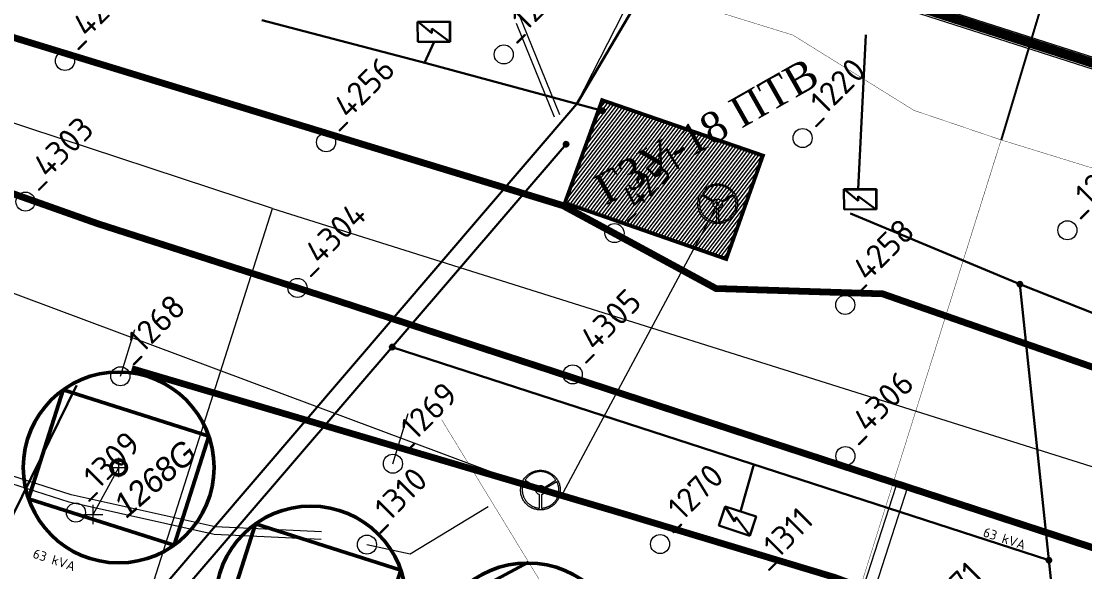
# Model space of a CAD drawing. Header units: millimetres. Extents: x 519 to 9564855, y -810 to 5021775.
# Drawn here: x 9535425 to 9535982, y 4999257 to 4999545 of the extents above; entities that cross this region are included whole.
import ezdxf

# ---------------------------------------------------------------- set-up
doc = ezdxf.new("R2010")
doc.units = ezdxf.units.MM
doc.header["$LTSCALE"] = 2
doc.header["$MEASUREMENT"] = 0
doc.header["$PDMODE"] = 2
doc.header["$PDSIZE"] = 5
for name, color, linetype in [('COMPOUND', 3, 'Continuous'), ('OilColl&Flowlines', 3, 'Continuous'), ('OLD WELLS(dr.bfr2000)', 24, 'Continuous'), ('ROAD_GROUND', 9, 'Continuous'), ('Скважины на 2015 год', 7, 'Continuous')]:
    doc.layers.add(name, color=color, linetype=linetype)
for name, color, linetype, lineweight in [('SteamInjInfrastructure', 25, 'Continuous', 100), ('WELLS(drilled after 2000y)', 6, 'Continuous', 40), ('Скважины на 2026', 222, 'Continuous', 50), ('ТХ_Проект. НГ', 244, 'g_122_n', 50), ('Электро', 1, 'Continuous', 30), ('Электроснаб', 1, 'Continuous', 18), ('Электроснабжене', 1, 'Continuous', 18)]:
    doc.layers.add(name, color=color, linetype=linetype, lineweight=lineweight)
doc.styles.add('92051501$0$STANDARD', font='simplex.shx')
doc.styles.add('Elect', font='isocpeur.ttf')
doc.styles.add('Line_GUGK', font='')
doc.styles.get("Standard").update_dxf_attribs({"font": 'isocpeur.ttf', "width": 0.5})
doc.styles.get('Line_GUGK').set_extended_font_data('Bm431', italic=True)
doc.linetypes.add('g_122_n', pattern='A,2,-2,3,-0.6,["Н",Line_GUGK,S=2,R=0,X=0,Y=-1],-3,3,-2,8,-2,8,-2,6', length=41.6)
doc.linetypes.add('STM_LINE', pattern='A,0.5,-0.2,["S",92051501$0$STANDARD,S=0.1,R=0,X=-0.1,Y=-0.05],-0.05', length=0.75)

msp = doc.modelspace()

# ---------------------------------------------------------------- hatches: boundary and pattern name
at = {"layer": 'Скважины на 2015 год', "linetype": 'ByBlock', "lineweight": 0, "ltscale": 5}
h = msp.add_hatch(dxfattribs=at)
h.set_pattern_fill('ANSI31', color=5, scale=12, angle=7.5725136, style=0)
h.set_pattern_definition([(52.572513574, (751373.887, -1213257.864), (-1.19118473032, 0.9116353099), [])])
h.paths.add_polyline_path([(9535710.70282, 4999451.27035), (9535794.67112, 4999421.63448), (9535813.29604, 4999474.40509), (9535729.32774, 4999504.04096)])
h.paths.add_polyline_path([(9535732.15202, 4999438.91849), (9535837.37276, 4999498.62517), (9535820.51256, 4999528.3378), (9535715.29183, 4999468.63112)], flags=9)
at = {"layer": 'Электро'}
h = msp.add_hatch(color=256, dxfattribs=at)
edge = h.paths.add_edge_path()
edge.add_arc((9535729.53657, 4999498.58298), 1.2343, 0, 360)
h = msp.add_hatch(color=256, dxfattribs=at)
edge = h.paths.add_edge_path()
edge.add_arc((9535710.422, 4999481.04407), 1.2343, 0, 360)
h = msp.add_hatch(color=256, dxfattribs=at)
edge = h.paths.add_edge_path()
edge.add_arc((9535948.20995, 4999407.70549), 1.2343, 0, 360)
h = msp.add_hatch(color=256, dxfattribs=at)
edge = h.paths.add_edge_path()
edge.add_arc((9535619.32779, 4999374.8144), 1.2343, 0, 360)
h = msp.add_hatch(color=256, dxfattribs=at)
edge = h.paths.add_edge_path()
edge.add_arc((9535963.44249, 4999263.10159), 1.2343, 0, 360)
at = {"layer": 'Электроснаб', "lineweight": 0}
h = msp.add_hatch(color=1, dxfattribs=at)
edge = h.paths.add_edge_path()
edge.add_arc((9535729.53657, 4999498.58298), 1.2343, 0, 360)
h = msp.add_hatch(color=1, dxfattribs=at)
edge = h.paths.add_edge_path()
edge.add_arc((9535710.422, 4999481.04407), 1.2343, 0, 360)
h = msp.add_hatch(color=1, dxfattribs=at)
edge = h.paths.add_edge_path()
edge.add_arc((9535948.20995, 4999407.70549), 1.2343, 0, 360)
h = msp.add_hatch(color=1, dxfattribs=at)
edge = h.paths.add_edge_path()
edge.add_arc((9535619.32779, 4999374.8144), 1.2343, 0, 360)
h = msp.add_hatch(color=1, dxfattribs=at)
edge = h.paths.add_edge_path()
edge.add_arc((9535963.44249, 4999263.10159), 1.2343, 0, 360)
at = {"layer": 'Электроснабжене', "lineweight": 0}
h = msp.add_hatch(color=1, dxfattribs=at)
edge = h.paths.add_edge_path()
edge.add_arc((9535729.53657, 4999498.58298), 1.2343, 0, 360)
h = msp.add_hatch(color=1, dxfattribs=at)
edge = h.paths.add_edge_path()
edge.add_arc((9535948.20995, 4999407.70549), 1.2343, 0, 360)
h = msp.add_hatch(color=1, dxfattribs=at)
edge = h.paths.add_edge_path()
edge.add_arc((9535619.32779, 4999374.8144), 1.2343, 0, 360)
h = msp.add_hatch(color=1, dxfattribs=at)
edge = h.paths.add_edge_path()
edge.add_arc((9535963.44249, 4999263.10159), 1.2343, 0, 360)

# ---------------------------------------------------------------- linework, layer by layer
at = {"color": 5, "lineweight": 0}
for p, q in [((9535883.21606, 4999301.78651), (9535845.20536, 4999184.63879)), ((9535883.21606, 4999301.78651), (9535845.20536, 4999184.63879)), ((9535889.40603, 4999301.34037), (9535854.57443, 4999194.25565)), ((9535889.40603, 4999301.34037), (9535854.57443, 4999194.25565))]:
    msp.add_line(p, q, dxfattribs=at)
at = {"layer": 'COMPOUND', "lineweight": 0, "const_width": 2}
msp.add_lwpolyline([(9535813.58457, 4999475.11943), (9535794.38259, 4999420.92013), (9535709.837, 4999450.355), (9535729.33896, 4999504.15429), (9535813.58457, 4999475.11943)], dxfattribs=at)
at = {"layer": 'OilColl&Flowlines'}
msp.add_line((9535962.77897, 4999564.81577), (9535938.39343, 4999483.33728), dxfattribs=at)
at = {"layer": 'OilColl&Flowlines', "color": 3, "linetype": 'ByBlock', "lineweight": 0, "ltscale": 50, "const_width": 0.2}
for points in [[(9535938.39343, 4999483.33728), (9535892.67737, 4999498.82289), (9535829.30719, 4999538.23865), (9535777.7178, 4999554.1928), (9535721.53004, 4999553.57741), (9535362.31394, 4999669.67703)], [(9535826.17601, 4999193.12266), (9535832.47082, 4999212.10667), (9535852.3674, 4999210.07548), (9535938.39343, 4999483.33728), (9537532.58653, 4998991.43552)]]:
    msp.add_lwpolyline(points, dxfattribs=at)
at = {"layer": 'OilColl&Flowlines', "lineweight": 0}
for points in [[(9535697.15519, 4999299.69298), (9535136.24368, 4999509.25964)], [(9535789.84229, 4999460.24561), (9535789.84229, 4999460.24561), (9535790.37202, 4999460.23523), (9535790.89135, 4999460.19368), (9535791.41069, 4999460.12097), (9535791.91964, 4999460.03788), (9535792.4182, 4999459.91324), (9535792.90637, 4999459.77821), (9535793.39455, 4999459.61202), (9535793.86195, 4999459.42506), (9535794.31897, 4999459.21733), (9535794.7656, 4999458.98882), (9535795.20184, 4999458.73954), (9535795.62769, 4999458.46949), (9535796.03277, 4999458.17866), (9535796.42747, 4999457.86706), (9535796.80139, 4999457.54507), (9535797.16493, 4999457.20231), (9535797.50769, 4999456.83877), (9535797.84006, 4999456.46485), (9535798.15166, 4999456.07016), (9535798.44249, 4999455.66507), (9535798.71255, 4999455.23922), (9535798.96183, 4999454.80298), (9535799.19033, 4999454.35635), (9535799.40845, 4999453.89933), (9535799.59542, 4999453.42154), (9535799.7616, 4999452.94376), (9535799.89663, 4999452.44519), (9535800.01088, 4999451.94663), (9535800.10436, 4999451.43768), (9535800.17707, 4999450.91835), (9535800.21862, 4999450.38863), (9535800.229, 4999449.8589), (9535800.229, 4999449.8589), (9535800.21862, 4999449.31879), (9535800.17707, 4999448.78907), (9535800.10436, 4999448.26974), (9535800.01088, 4999447.76079), (9535799.89663, 4999447.26223), (9535799.7616, 4999446.76366), (9535799.59542, 4999446.27549), (9535799.40845, 4999445.80809), (9535799.19033, 4999445.35107), (9535798.96183, 4999444.90444), (9535798.71255, 4999444.4682), (9535798.44249, 4999444.04235), (9535798.15166, 4999443.63726), (9535797.84006, 4999443.24257), (9535797.50769, 4999442.86865), (9535797.16493, 4999442.50511), (9535796.80139, 4999442.16235), (9535796.42747, 4999441.84036), (9535796.03277, 4999441.52876), (9535795.62769, 4999441.23793), (9535795.20184, 4999440.96788), (9535794.7656, 4999440.7186), (9535794.31897, 4999440.49009), (9535793.86195, 4999440.28236), (9535793.39455, 4999440.0954), (9535792.90637, 4999439.93959), (9535792.4182, 4999439.79418), (9535791.91964, 4999439.67993), (9535791.41069, 4999439.58645), (9535790.89135, 4999439.52413), (9535790.37202, 4999439.48258), (9535789.84229, 4999439.47219), (9535789.84229, 4999439.47219), (9535789.30219, 4999439.48258), (9535788.77246, 4999439.52413), (9535788.25313, 4999439.58645), (9535787.74418, 4999439.67993), (9535787.23523, 4999439.79418), (9535786.74705, 4999439.93959), (9535786.25888, 4999440.0954), (9535785.79148, 4999440.28236), (9535785.32408, 4999440.49009), (9535784.87745, 4999440.7186), (9535784.4412, 4999440.96788), (9535784.02574, 4999441.23793), (9535783.62065, 4999441.52876), (9535783.22596, 4999441.84036), (9535782.85204, 4999442.16235), (9535782.4885, 4999442.50511), (9535782.14574, 4999442.86865), (9535781.81337, 4999443.24257), (9535781.51215, 4999443.63726), (9535781.22132, 4999444.04235), (9535780.95127, 4999444.4682), (9535780.70199, 4999444.90444), (9535780.47348, 4999445.35107), (9535780.26575, 4999445.80809), (9535780.07879, 4999446.27549), (9535779.92299, 4999446.76366), (9535779.77757, 4999447.26223), (9535779.66332, 4999447.76079), (9535779.56984, 4999448.26974), (9535779.50752, 4999448.78907), (9535779.46597, 4999449.31879), (9535779.45558, 4999449.8589), (9535779.45558, 4999449.8589), (9535779.46597, 4999450.38863), (9535779.50752, 4999450.91835), (9535779.56984, 4999451.43768), (9535779.66332, 4999451.94663), (9535779.77757, 4999452.44519), (9535779.92299, 4999452.94376), (9535780.07879, 4999453.42154), (9535780.26575, 4999453.89933), (9535780.47348, 4999454.35635), (9535780.70199, 4999454.80298), (9535780.95127, 4999455.23922), (9535781.22132, 4999455.66507), (9535781.51215, 4999456.07016), (9535781.81337, 4999456.46485), (9535782.14574, 4999456.83877), (9535782.4885, 4999457.20231), (9535782.85204, 4999457.54507), (9535783.22596, 4999457.86706), (9535783.62065, 4999458.17866), (9535784.02574, 4999458.46949), (9535784.4412, 4999458.73954), (9535784.87745, 4999458.98882), (9535785.32408, 4999459.21733), (9535785.79148, 4999459.42506), (9535786.25888, 4999459.61202), (9535786.74705, 4999459.77821), (9535787.23523, 4999459.91324), (9535787.74418, 4999460.03788), (9535788.25313, 4999460.12097), (9535788.77246, 4999460.19368), (9535789.30219, 4999460.23523), (9535789.84229, 4999460.24561)], [(9535787.97269, 4999451.28188), (9535787.97269, 4999451.28188), (9535788.18042, 4999451.53116), (9535788.41931, 4999451.74928), (9535788.67898, 4999451.92586), (9535788.93865, 4999452.06089), (9535789.21909, 4999452.15437), (9535789.50992, 4999452.22707), (9535789.80075, 4999452.25823), (9535790.09158, 4999452.25823), (9535790.37202, 4999452.22707), (9535790.65246, 4999452.16475), (9535790.91213, 4999452.08166), (9535791.15102, 4999451.96741), (9535791.37953, 4999451.83238), (9535791.56649, 4999451.66619), (9535791.73268, 4999451.48962), (9535791.8677, 4999451.28188), (9535797.95432, 4999455.09381), (9535797.95432, 4999455.09381), (9535797.8089, 4999455.3327), (9535797.64271, 4999455.56121), (9535797.47653, 4999455.78971), (9535797.29995, 4999456.01822), (9535797.11299, 4999456.23634), (9535796.92603, 4999456.45446), (9535796.7183, 4999456.6622), (9535796.51056, 4999456.86993), (9535796.29244, 4999457.06728), (9535796.07432, 4999457.26463), (9535795.83543, 4999457.45159), (9535795.59653, 4999457.62816), (9535795.35764, 4999457.80474), (9535795.10836, 4999457.97092), (9535794.84869, 4999458.13711), (9535794.58902, 4999458.28253), (9535794.31897, 4999458.42794), (9535794.04891, 4999458.57335), (9535793.76847, 4999458.69799), (9535793.48803, 4999458.82263), (9535793.20759, 4999458.93689), (9535792.91676, 4999459.04076), (9535792.62593, 4999459.13424), (9535792.3351, 4999459.21733), (9535792.03389, 4999459.30042), (9535791.73268, 4999459.36274), (9535791.43146, 4999459.42506), (9535791.11986, 4999459.477), (9535790.81865, 4999459.50816), (9535790.50704, 4999459.53932), (9535790.19544, 4999459.5497), (9535789.88384, 4999459.56009), (9535789.88384, 4999459.56009), (9535789.57224, 4999459.5497), (9535789.26064, 4999459.53932), (9535788.94904, 4999459.50816), (9535788.63744, 4999459.477), (9535788.33622, 4999459.42506), (9535788.03501, 4999459.37313), (9535787.73379, 4999459.31081), (9535787.44296, 4999459.2381), (9535787.14175, 4999459.14462), (9535786.86131, 4999459.05114), (9535786.57048, 4999458.95766), (9535786.29004, 4999458.84341), (9535786.01998, 4999458.71877), (9535785.74993, 4999458.59413), (9535785.47988, 4999458.4591), (9535785.22021, 4999458.31369), (9535784.96054, 4999458.16827), (9535784.71126, 4999458.00208), (9535784.46198, 4999457.8359), (9535784.22308, 4999457.66971), (9535783.99458, 4999457.48275), (9535783.76607, 4999457.29579), (9535783.54795, 4999457.10883), (9535783.32983, 4999456.90109), (9535783.12209, 4999456.69336), (9535782.92475, 4999456.48562), (9535782.73778, 4999456.2675), (9535782.55082, 4999456.039), (9535782.37425, 4999455.81049), (9535782.19768, 4999455.58198), (9535782.04187, 4999455.34309), (9535781.88607, 4999455.09381), (9535787.97269, 4999451.28188)], [(9535789.43721, 4999447.46996), (9535789.43721, 4999447.46996), (9535789.19832, 4999447.55305), (9535788.96981, 4999447.64653), (9535788.7413, 4999447.77117), (9535788.53357, 4999447.9062), (9535788.33622, 4999448.062), (9535788.15965, 4999448.22819), (9535787.99346, 4999448.41515), (9535787.85843, 4999448.6125), (9535787.73379, 4999448.82023), (9535787.62992, 4999449.03835), (9535787.55722, 4999449.26686), (9535787.50528, 4999449.50575), (9535787.48451, 4999449.75504), (9535787.4949, 4999450.00432), (9535787.53644, 4999450.2536), (9535787.60915, 4999450.51327), (9535781.40829, 4999454.40828), (9535781.40829, 4999454.40828), (9535781.27326, 4999454.159), (9535781.14862, 4999453.90972), (9535781.03436, 4999453.65005), (9535780.9305, 4999453.39038), (9535780.82663, 4999453.12033), (9535780.73315, 4999452.83989), (9535780.65006, 4999452.56983), (9535780.57735, 4999452.27901), (9535780.51503, 4999451.99857), (9535780.46309, 4999451.70774), (9535780.41116, 4999451.41691), (9535780.38, 4999451.12608), (9535780.34884, 4999450.82487), (9535780.32807, 4999450.52365), (9535780.31768, 4999450.22244), (9535780.31768, 4999449.92122), (9535780.32807, 4999449.62001), (9535780.34884, 4999449.31879), (9535780.36961, 4999449.00719), (9535780.41116, 4999448.70598), (9535780.45271, 4999448.40476), (9535780.51503, 4999448.10355), (9535780.57735, 4999447.80233), (9535780.65006, 4999447.50112), (9535780.73315, 4999447.19991), (9535780.82663, 4999446.90908), (9535780.9305, 4999446.61825), (9535781.04475, 4999446.32742), (9535781.16939, 4999446.03659), (9535781.30442, 4999445.75615), (9535781.44983, 4999445.47571), (9535781.60563, 4999445.19527), (9535781.60563, 4999445.19527), (9535781.76143, 4999444.92522), (9535781.93801, 4999444.66555), (9535782.10419, 4999444.40588), (9535782.29116, 4999444.1566), (9535782.4885, 4999443.9177), (9535782.68585, 4999443.67881), (9535782.8832, 4999443.4503), (9535783.10132, 4999443.23218), (9535783.30905, 4999443.02445), (9535783.53756, 4999442.81671), (9535783.76607, 4999442.61937), (9535784.00496, 4999442.43241), (9535784.24386, 4999442.24544), (9535784.48275, 4999442.07926), (9535784.73203, 4999441.91307), (9535784.9917, 4999441.75727), (9535785.24098, 4999441.60147), (9535785.51104, 4999441.46644), (9535785.7707, 4999441.33141), (9535786.04076, 4999441.20677), (9535786.31081, 4999441.09252), (9535786.59125, 4999440.98865), (9535786.86131, 4999440.88479), (9535787.14175, 4999440.80169), (9535787.43258, 4999440.7186), (9535787.71302, 4999440.64589), (9535787.99346, 4999440.58357), (9535788.28429, 4999440.53164), (9535788.57512, 4999440.4797), (9535788.85556, 4999440.44854), (9535789.14638, 4999440.42777), (9535789.43721, 4999440.407), (9535789.43721, 4999447.46996)], [(9535792.23124, 4999450.51327), (9535792.23124, 4999450.51327), (9535792.29356, 4999450.24321), (9535792.32472, 4999449.97316), (9535792.32472, 4999449.71349), (9535792.30394, 4999449.46421), (9535792.2624, 4999449.21493), (9535792.20008, 4999448.97603), (9535792.1066, 4999448.75791), (9535792.00273, 4999448.55018), (9535791.8677, 4999448.35283), (9535791.70152, 4999448.16587), (9535791.52494, 4999448.01007), (9535791.32759, 4999447.85427), (9535791.10947, 4999447.72963), (9535790.87058, 4999447.62576), (9535790.61091, 4999447.53228), (9535790.33047, 4999447.46996), (9535790.33047, 4999440.407), (9535790.33047, 4999440.407), (9535790.61091, 4999440.41738), (9535790.89135, 4999440.43816), (9535791.17179, 4999440.46932), (9535791.45223, 4999440.51086), (9535791.73268, 4999440.5628), (9535792.01312, 4999440.61473), (9535792.29356, 4999440.68744), (9535792.574, 4999440.76014), (9535792.85444, 4999440.84324), (9535793.13488, 4999440.93672), (9535793.41532, 4999441.04059), (9535793.68538, 4999441.14445), (9535793.95543, 4999441.26909), (9535794.22549, 4999441.39373), (9535794.49554, 4999441.52876), (9535794.75521, 4999441.67418), (9535795.01488, 4999441.81959), (9535795.27454, 4999441.98578), (9535795.52382, 4999442.15196), (9535795.77311, 4999442.32854), (9535796.012, 4999442.50511), (9535796.25089, 4999442.70246), (9535796.4794, 4999442.89981), (9535796.70791, 4999443.10754), (9535796.92603, 4999443.31528), (9535797.13377, 4999443.54378), (9535797.3415, 4999443.77229), (9535797.53885, 4999444.01119), (9535797.72581, 4999444.25008), (9535797.91277, 4999444.49936), (9535798.07896, 4999444.75903), (9535798.24514, 4999445.02908), (9535798.24514, 4999445.02908), (9535798.40094, 4999445.30952), (9535798.54636, 4999445.58997), (9535798.68138, 4999445.88079), (9535798.80603, 4999446.16123), (9535798.90989, 4999446.45206), (9535799.01376, 4999446.75328), (9535799.10724, 4999447.0441), (9535799.19033, 4999447.33493), (9535799.26304, 4999447.63615), (9535799.33575, 4999447.93736), (9535799.38768, 4999448.22819), (9535799.42923, 4999448.5294), (9535799.46039, 4999448.83062), (9535799.49155, 4999449.13183), (9535799.50194, 4999449.42266), (9535799.51232, 4999449.72388), (9535799.51232, 4999450.02509), (9535799.49155, 4999450.31592), (9535799.47077, 4999450.60675), (9535799.43961, 4999450.90796), (9535799.40845, 4999451.19879), (9535799.35652, 4999451.47923), (9535799.30459, 4999451.77006), (9535799.23188, 4999452.0505), (9535799.15917, 4999452.33094), (9535799.07608, 4999452.61138), (9535798.9826, 4999452.89182), (9535798.88912, 4999453.16188), (9535798.77487, 4999453.42154), (9535798.66061, 4999453.6916), (9535798.53597, 4999453.95127), (9535798.40094, 4999454.20055), (9535792.23124, 4999450.51327)], [(9535789.919, 4999449.852), (9535707.48412, 4999295.91837)], [(9535789.92539, 4999450.51327), (9535789.92539, 4999450.51327), (9535789.79036, 4999450.50288), (9535789.66572, 4999450.46133), (9535789.56185, 4999450.39901), (9535789.45799, 4999450.32631), (9535789.38528, 4999450.22244), (9535789.32296, 4999450.11857), (9535789.28141, 4999449.99393), (9535789.27103, 4999449.8589), (9535789.27103, 4999449.8589), (9535789.28141, 4999449.72388), (9535789.32296, 4999449.60962), (9535789.38528, 4999449.49537), (9535789.45799, 4999449.40189), (9535789.56185, 4999449.31879), (9535789.66572, 4999449.26686), (9535789.79036, 4999449.22531), (9535789.92539, 4999449.21493), (9535789.92539, 4999449.21493), (9535790.06042, 4999449.22531), (9535790.17467, 4999449.26686), (9535790.28892, 4999449.31879), (9535790.3824, 4999449.40189), (9535790.4655, 4999449.49537), (9535790.51743, 4999449.60962), (9535790.55898, 4999449.72388), (9535790.56936, 4999449.8589), (9535790.56936, 4999449.8589), (9535790.55898, 4999449.99393), (9535790.51743, 4999450.11857), (9535790.4655, 4999450.22244), (9535790.3824, 4999450.32631), (9535790.28892, 4999450.39901), (9535790.17467, 4999450.46133), (9535790.06042, 4999450.50288), (9535789.92539, 4999450.51327)], [(9535697.00456, 4999310.24833), (9535697.00456, 4999310.24833), (9535697.53428, 4999310.23794), (9535698.05362, 4999310.19639), (9535698.57295, 4999310.12368), (9535699.0819, 4999310.04059), (9535699.58046, 4999309.91595), (9535700.06864, 4999309.78092), (9535700.55681, 4999309.61474), (9535701.02422, 4999309.42778), (9535701.48123, 4999309.22004), (9535701.92786, 4999308.99153), (9535702.3641, 4999308.74225), (9535702.78996, 4999308.4722), (9535703.19504, 4999308.18137), (9535703.58973, 4999307.86977), (9535703.96366, 4999307.54778), (9535704.32719, 4999307.20502), (9535704.66995, 4999306.84148), (9535705.00233, 4999306.46756), (9535705.31393, 4999306.07287), (9535705.60476, 4999305.66779), (9535705.87481, 4999305.24193), (9535706.12409, 4999304.80569), (9535706.3526, 4999304.35906), (9535706.57072, 4999303.90205), (9535706.75768, 4999303.42426), (9535706.92387, 4999302.94647), (9535707.05889, 4999302.44791), (9535707.17315, 4999301.94934), (9535707.26663, 4999301.44039), (9535707.33934, 4999300.92106), (9535707.38088, 4999300.39134), (9535707.39127, 4999299.86161), (9535707.39127, 4999299.86161), (9535707.38088, 4999299.32151), (9535707.33934, 4999298.79178), (9535707.26663, 4999298.27245), (9535707.17315, 4999297.7635), (9535707.05889, 4999297.26494), (9535706.92387, 4999296.76638), (9535706.75768, 4999296.2782), (9535706.57072, 4999295.8108), (9535706.3526, 4999295.35378), (9535706.12409, 4999294.90715), (9535705.87481, 4999294.47091), (9535705.60476, 4999294.04506), (9535705.31393, 4999293.63998), (9535705.00233, 4999293.24528), (9535704.66995, 4999292.87136), (9535704.32719, 4999292.50782), (9535703.96366, 4999292.16506), (9535703.58973, 4999291.84307), (9535703.19504, 4999291.53147), (9535702.78996, 4999291.24065), (9535702.3641, 4999290.97059), (9535701.92786, 4999290.72131), (9535701.48123, 4999290.4928), (9535701.02422, 4999290.28507), (9535700.55681, 4999290.09811), (9535700.06864, 4999289.94231), (9535699.58046, 4999289.79689), (9535699.0819, 4999289.68264), (9535698.57295, 4999289.58916), (9535698.05362, 4999289.52684), (9535697.53428, 4999289.48529), (9535697.00456, 4999289.4749), (9535697.00456, 4999289.4749), (9535696.46445, 4999289.48529), (9535695.93473, 4999289.52684), (9535695.41539, 4999289.58916), (9535694.90644, 4999289.68264), (9535694.39749, 4999289.79689), (9535693.90932, 4999289.94231), (9535693.42114, 4999290.09811), (9535692.95374, 4999290.28507), (9535692.48634, 4999290.4928), (9535692.03971, 4999290.72131), (9535691.60347, 4999290.97059), (9535691.188, 4999291.24065), (9535690.78292, 4999291.53147), (9535690.38822, 4999291.84307), (9535690.0143, 4999292.16506), (9535689.65077, 4999292.50782), (9535689.30801, 4999292.87136), (9535688.97563, 4999293.24528), (9535688.67442, 4999293.63998), (9535688.38359, 4999294.04506), (9535688.11353, 4999294.47091), (9535687.86425, 4999294.90715), (9535687.63575, 4999295.35378), (9535687.42801, 4999295.8108), (9535687.24105, 4999296.2782), (9535687.08525, 4999296.76638), (9535686.93984, 4999297.26494), (9535686.82558, 4999297.7635), (9535686.7321, 4999298.27245), (9535686.66978, 4999298.79178), (9535686.62824, 4999299.32151), (9535686.61785, 4999299.86161), (9535686.61785, 4999299.86161), (9535686.62824, 4999300.39134), (9535686.66978, 4999300.92106), (9535686.7321, 4999301.44039), (9535686.82558, 4999301.94934), (9535686.93984, 4999302.44791), (9535687.08525, 4999302.94647), (9535687.24105, 4999303.42426), (9535687.42801, 4999303.90205), (9535687.63575, 4999304.35906), (9535687.86425, 4999304.80569), (9535688.11353, 4999305.24193), (9535688.38359, 4999305.66779), (9535688.67442, 4999306.07287), (9535688.97563, 4999306.46756), (9535689.30801, 4999306.84148), (9535689.65077, 4999307.20502), (9535690.0143, 4999307.54778), (9535690.38822, 4999307.86977), (9535690.78292, 4999308.18137), (9535691.188, 4999308.4722), (9535691.60347, 4999308.74225), (9535692.03971, 4999308.99153), (9535692.48634, 4999309.22004), (9535692.95374, 4999309.42778), (9535693.42114, 4999309.61474), (9535693.90932, 4999309.78092), (9535694.39749, 4999309.91595), (9535694.90644, 4999310.04059), (9535695.41539, 4999310.12368), (9535695.93473, 4999310.19639), (9535696.46445, 4999310.23794), (9535697.00456, 4999310.24833)], [(9535695.13495, 4999301.28459), (9535695.13495, 4999301.28459), (9535695.34269, 4999301.53388), (9535695.58158, 4999301.752), (9535695.84125, 4999301.92857), (9535696.10092, 4999302.0636), (9535696.38136, 4999302.15708), (9535696.67218, 4999302.22978), (9535696.96301, 4999302.26094), (9535697.25384, 4999302.26094), (9535697.53428, 4999302.22978), (9535697.81472, 4999302.16746), (9535698.07439, 4999302.08437), (9535698.31328, 4999301.97012), (9535698.54179, 4999301.83509), (9535698.72875, 4999301.6689), (9535698.89494, 4999301.49233), (9535699.02997, 4999301.28459), (9535705.11658, 4999305.09652), (9535705.11658, 4999305.09652), (9535704.97117, 4999305.33541), (9535704.80498, 4999305.56392), (9535704.63879, 4999305.79243), (9535704.46222, 4999306.02093), (9535704.27526, 4999306.23905), (9535704.0883, 4999306.45718), (9535703.88056, 4999306.66491), (9535703.67283, 4999306.87264), (9535703.45471, 4999307.06999), (9535703.23659, 4999307.26734), (9535702.99769, 4999307.4543), (9535702.7588, 4999307.63087), (9535702.5199, 4999307.80745), (9535702.27062, 4999307.97364), (9535702.01095, 4999308.13982), (9535701.75129, 4999308.28524), (9535701.48123, 4999308.43065), (9535701.21118, 4999308.57606), (9535700.93074, 4999308.70071), (9535700.65029, 4999308.82535), (9535700.36985, 4999308.9396), (9535700.07903, 4999309.04347), (9535699.7882, 4999309.13695), (9535699.49737, 4999309.22004), (9535699.19615, 4999309.30313), (9535698.89494, 4999309.36545), (9535698.59373, 4999309.42778), (9535698.28212, 4999309.47971), (9535697.98091, 4999309.51087), (9535697.66931, 4999309.54203), (9535697.35771, 4999309.55242), (9535697.04611, 4999309.5628), (9535697.04611, 4999309.5628), (9535696.7345, 4999309.55242), (9535696.4229, 4999309.54203), (9535696.1113, 4999309.51087), (9535695.7997, 4999309.47971), (9535695.49849, 4999309.42778), (9535695.19727, 4999309.37584), (9535694.89606, 4999309.31352), (9535694.60523, 4999309.24081), (9535694.30401, 4999309.14733), (9535694.02357, 4999309.05385), (9535693.73275, 4999308.96037), (9535693.4523, 4999308.84612), (9535693.18225, 4999308.72148), (9535692.9122, 4999308.59684), (9535692.64214, 4999308.46181), (9535692.38247, 4999308.3164), (9535692.12281, 4999308.17098), (9535691.87352, 4999308.0048), (9535691.62424, 4999307.83861), (9535691.38535, 4999307.67242), (9535691.15684, 4999307.48546), (9535690.92833, 4999307.2985), (9535690.71021, 4999307.11154), (9535690.49209, 4999306.9038), (9535690.28436, 4999306.69607), (9535690.08701, 4999306.48834), (9535689.90005, 4999306.27022), (9535689.71309, 4999306.04171), (9535689.53651, 4999305.8132), (9535689.35994, 4999305.58469), (9535689.20414, 4999305.3458), (9535689.04834, 4999305.09652), (9535695.13495, 4999301.28459)], [(9535696.59948, 4999297.47267), (9535696.59948, 4999297.47267), (9535696.36058, 4999297.55577), (9535696.13208, 4999297.64925), (9535695.90357, 4999297.77389), (9535695.69583, 4999297.90891), (9535695.49849, 4999298.06471), (9535695.32191, 4999298.2309), (9535695.15572, 4999298.41786), (9535695.0207, 4999298.61521), (9535694.89606, 4999298.82294), (9535694.79219, 4999299.04106), (9535694.71948, 4999299.26957), (9535694.66755, 4999299.50847), (9535694.64678, 4999299.75775), (9535694.65716, 4999300.00703), (9535694.69871, 4999300.25631), (9535694.77142, 4999300.51598), (9535688.57055, 4999304.41099), (9535688.57055, 4999304.41099), (9535688.43552, 4999304.16171), (9535688.31088, 4999303.91243), (9535688.19663, 4999303.65276), (9535688.09276, 4999303.3931), (9535687.98889, 4999303.12304), (9535687.89541, 4999302.8426), (9535687.81232, 4999302.57255), (9535687.73961, 4999302.28172), (9535687.67729, 4999302.00128), (9535687.62536, 4999301.71045), (9535687.57343, 4999301.41962), (9535687.54227, 4999301.12879), (9535687.51111, 4999300.82758), (9535687.49033, 4999300.52636), (9535687.47995, 4999300.22515), (9535687.47995, 4999299.92394), (9535687.49033, 4999299.62272), (9535687.51111, 4999299.32151), (9535687.53188, 4999299.0099), (9535687.57343, 4999298.70869), (9535687.61497, 4999298.40748), (9535687.67729, 4999298.10626), (9535687.73961, 4999297.80505), (9535687.81232, 4999297.50383), (9535687.89541, 4999297.20262), (9535687.98889, 4999296.91179), (9535688.09276, 4999296.62096), (9535688.20702, 4999296.33013), (9535688.33166, 4999296.03931), (9535688.46668, 4999295.75886), (9535688.6121, 4999295.47842), (9535688.7679, 4999295.19798), (9535688.7679, 4999295.19798), (9535688.9237, 4999294.92793), (9535689.10027, 4999294.66826), (9535689.26646, 4999294.40859), (9535689.45342, 4999294.15931), (9535689.65077, 4999293.92042), (9535689.84812, 4999293.68152), (9535690.04546, 4999293.45301), (9535690.26358, 4999293.23489), (9535690.47132, 4999293.02716), (9535690.69983, 4999292.81943), (9535690.92833, 4999292.62208), (9535691.16723, 4999292.43512), (9535691.40612, 4999292.24816), (9535691.64502, 4999292.08197), (9535691.8943, 4999291.91578), (9535692.15397, 4999291.75998), (9535692.40325, 4999291.60418), (9535692.6733, 4999291.46915), (9535692.93297, 4999291.33413), (9535693.20302, 4999291.20948), (9535693.47308, 4999291.09523), (9535693.75352, 4999290.99136), (9535694.02357, 4999290.8875), (9535694.30401, 4999290.8044), (9535694.59484, 4999290.72131), (9535694.87528, 4999290.6486), (9535695.15572, 4999290.58628), (9535695.44655, 4999290.53435), (9535695.73738, 4999290.48242), (9535696.01782, 4999290.45126), (9535696.30865, 4999290.43048), (9535696.59948, 4999290.40971), (9535696.59948, 4999297.47267)], [(9535699.3935, 4999300.51598), (9535699.3935, 4999300.51598), (9535699.45582, 4999300.24592), (9535699.48698, 4999299.97587), (9535699.48698, 4999299.7162), (9535699.46621, 4999299.46692), (9535699.42466, 4999299.21764), (9535699.36234, 4999298.97874), (9535699.26886, 4999298.76062), (9535699.16499, 4999298.55289), (9535699.02997, 4999298.35554), (9535698.86378, 4999298.16858), (9535698.68721, 4999298.01278), (9535698.48986, 4999297.85698), (9535698.27174, 4999297.73234), (9535698.03284, 4999297.62847), (9535697.77318, 4999297.53499), (9535697.49273, 4999297.47267), (9535697.49273, 4999290.40971), (9535697.49273, 4999290.40971), (9535697.77318, 4999290.42009), (9535698.05362, 4999290.44087), (9535698.33406, 4999290.47203), (9535698.6145, 4999290.51358), (9535698.89494, 4999290.56551), (9535699.17538, 4999290.61744), (9535699.45582, 4999290.69015), (9535699.73626, 4999290.76286), (9535700.01671, 4999290.84595), (9535700.29715, 4999290.93943), (9535700.57759, 4999291.0433), (9535700.84764, 4999291.14716), (9535701.1177, 4999291.27181), (9535701.38775, 4999291.39645), (9535701.65781, 4999291.53147), (9535701.91747, 4999291.67689), (9535702.17714, 4999291.8223), (9535702.43681, 4999291.98849), (9535702.68609, 4999292.15468), (9535702.93537, 4999292.33125), (9535703.17427, 4999292.50782), (9535703.41316, 4999292.70517), (9535703.64167, 4999292.90252), (9535703.87017, 4999293.11025), (9535704.0883, 4999293.31799), (9535704.29603, 4999293.54649), (9535704.50376, 4999293.775), (9535704.70111, 4999294.0139), (9535704.88807, 4999294.25279), (9535705.07503, 4999294.50207), (9535705.24122, 4999294.76174), (9535705.40741, 4999295.03179), (9535705.40741, 4999295.03179), (9535705.56321, 4999295.31224), (9535705.70862, 4999295.59268), (9535705.84365, 4999295.8835), (9535705.96829, 4999296.16395), (9535706.07216, 4999296.45477), (9535706.17602, 4999296.75599), (9535706.2695, 4999297.04682), (9535706.3526, 4999297.33764), (9535706.42531, 4999297.63886), (9535706.49801, 4999297.94007), (9535706.54995, 4999298.2309), (9535706.59149, 4999298.53212), (9535706.62265, 4999298.83333), (9535706.65381, 4999299.13455), (9535706.6642, 4999299.42537), (9535706.67459, 4999299.72659), (9535706.67459, 4999300.0278), (9535706.65381, 4999300.31863), (9535706.63304, 4999300.60946), (9535706.60188, 4999300.91067), (9535706.57072, 4999301.2015), (9535706.51879, 4999301.48194), (9535706.46685, 4999301.77277), (9535706.39415, 4999302.05321), (9535706.32144, 4999302.33365), (9535706.23834, 4999302.61409), (9535706.14486, 4999302.89453), (9535706.05138, 4999303.16459), (9535705.93713, 4999303.42426), (9535705.82288, 4999303.69431), (9535705.69824, 4999303.95398), (9535705.56321, 4999304.20326), (9535699.3935, 4999300.51598)], [(9535697.08765, 4999300.51598), (9535697.08765, 4999300.51598), (9535696.95263, 4999300.50559), (9535696.82798, 4999300.46404), (9535696.72412, 4999300.40172), (9535696.62025, 4999300.32902), (9535696.54754, 4999300.22515), (9535696.48522, 4999300.12128), (9535696.44368, 4999299.99664), (9535696.43329, 4999299.86161), (9535696.43329, 4999299.86161), (9535696.44368, 4999299.72659), (9535696.48522, 4999299.61233), (9535696.54754, 4999299.49808), (9535696.62025, 4999299.4046), (9535696.72412, 4999299.32151), (9535696.82798, 4999299.26957), (9535696.95263, 4999299.22803), (9535697.08765, 4999299.21764), (9535697.08765, 4999299.21764), (9535697.22268, 4999299.22803), (9535697.33693, 4999299.26957), (9535697.45119, 4999299.32151), (9535697.54467, 4999299.4046), (9535697.62776, 4999299.49808), (9535697.6797, 4999299.61233), (9535697.72124, 4999299.72659), (9535697.73163, 4999299.86161), (9535697.73163, 4999299.86161), (9535697.72124, 4999299.99664), (9535697.6797, 4999300.12128), (9535697.62776, 4999300.22515), (9535697.54467, 4999300.32902), (9535697.45119, 4999300.40172), (9535697.33693, 4999300.46404), (9535697.22268, 4999300.50559), (9535697.08765, 4999300.51598)], [(9535697.14729, 4999299.69485), (9535708.12142, 4999297.10843)]]:
    msp.add_lwpolyline(points, dxfattribs=at)
at = {"layer": 'OilColl&Flowlines', "color": 3, "linetype": 'ByBlock', "lineweight": 0, "ltscale": 50, "const_width": 0.2, "elevation": -9.30277}
msp.add_lwpolyline([(9535842.89551, 4999187.71078), (9535709.97906, 4999230.73407), (9535645.27982, 4999336.69657)], dxfattribs=at)
at = {"layer": 'OLD WELLS(dr.bfr2000)', "lineweight": 0}
for centre in [(9535677.8, 4999528.1), (9535447.9, 4999524.7), (9535834.4, 4999484.3), (9535584.7, 4999482.1), (9535427.2, 4999451), (9535735.8, 4999434.5), (9535973.1, 4999436), (9535569.7, 4999405.8), (9535856.7, 4999396.9), (9535713.9, 4999360.5), (9535476.9, 4999359.5), (9535856.8, 4999317.7), (9535619.7, 4999313.7), (9535453.6, 4999288.1), (9535606.1, 4999271.3), (9535759.7, 4999271.6)]:
    msp.add_circle(centre, 5, dxfattribs=at)
at = {"layer": 'ROAD_GROUND', "color": 8, "lineweight": 0, "const_width": 5}
msp.add_lwpolyline([(9535200.39148, 4999770.59044), (9535654.4447, 4999622.8796), (9535702.14679, 4999615.17926), (9535756.46987, 4999597.40633), (9536146.05351, 4999472.41159), (9536838.69867, 4999252.09722), (9536945.55393, 4999213.74917), (9537005.97796, 4999201.14415), (9537144.17183, 4999148.99552), (9537222.40936, 4999107.68132), (9537310.97232, 4999086.06124), (9537409.31387, 4999087.76023), (9537579.61041, 4999053.05906), (9539143.4794, 4998535.60314)], dxfattribs=at)
at = {"layer": 'ROAD_GROUND', "color": 253, "lineweight": 0}
for points in [[(9535206.74002, 4999771.81568), (9535655.1524, 4999625.80419), (9535702.85658, 4999618.10352), (9535757.38638, 4999600.2629), (9536146.96285, 4999475.27045), (9536839.66034, 4999254.93944), (9536946.37086, 4999216.64333), (9537006.81892, 4999204.0333), (9537145.40667, 4999151.73604), (9537223.48172, 4999110.50763), (9537311.30764, 4999089.06749), (9537409.59075, 4999090.76547), (9537580.38382, 4999055.96311), (9539144.42179, 4998538.45128)], [(9535204.88231, 4999766.11051), (9535653.737, 4999619.955), (9535701.437, 4999612.255), (9535755.537, 4999594.555), (9536145.137, 4999469.555), (9536837.737, 4999249.255), (9536944.737, 4999210.855), (9537005.137, 4999198.255), (9537142.937, 4999146.255), (9537221.337, 4999104.855), (9537310.637, 4999083.055), (9537409.037, 4999084.755), (9537578.837, 4999050.155), (9539142.537, 4998532.755)]]:
    msp.add_lwpolyline(points, dxfattribs=at)
at = {"layer": 'ROAD_GROUND', "lineweight": 0}
for points in [[(9535656.51701, 4999621.08264), (9535707.01701, 4999496.58264)], [(9535684.36788, 4999544.43928), (9535704.237, 4999495.455)], [(9535582.30292, 4999278.03202), (9535526.65653, 4999280.61264), (9535451.11886, 4999297.35995), (9535355.01638, 4999328.0802), (9535211.19655, 4999374.27853), (9535094.06074, 4999415.03239)], [(9535582.11762, 4999274.03631), (9535526.12707, 4999276.6329), (9535450.07482, 4999293.49429), (9535353.79306, 4999324.27186), (9535209.88216, 4999370.50065), (9535092.74634, 4999411.25452)]]:
    msp.add_lwpolyline(points, dxfattribs=at)
at = {"layer": 'ROAD_GROUND', "lineweight": 0, "const_width": 3, "flags": 128}
for points in [[(9535239.3338, 4999592.65484), (9535708.83287, 4999448.90158), (9535788.88451, 4999405.63831), (9535876.18662, 4999402.83687), (9536181.86124, 4999296.11974), (9536505.4222, 4999204.48589), (9536570.65141, 4999187.15263), (9536679.44602, 4999136.44951), (9536758.68768, 4999120.86195), (9536871.56267, 4999079.43681), (9537057.80514, 4999021.40998), (9537146.52212, 4998984.19444), (9537277.8965, 4998948.09086), (9537335.30659, 4998934.8508), (9537357.87412, 4998907.10723), (9537394.70234, 4998907.63311)], [(9537276.65209, 4998862.9527), (9537162.57692, 4998908.10943), (9537071.26913, 4998940.19728), (9536984.18456, 4998945.19891), (9536560.95276, 4999089.18518), (9536003.24957, 4999264.11016), (9535591.16416, 4999398.87429), (9535465.0954, 4999439.38165), (9535313.811, 4999492.86419), (9535312.5386, 4999493.0034)]]:
    msp.add_lwpolyline(points, dxfattribs=at)
at = {"layer": 'ROAD_GROUND', "lineweight": 0, "flags": 128}
for points in [[(9535239.77295, 4999594.08912), (9535709.41474, 4999450.29216), (9535789.28634, 4999407.12619), (9535876.46425, 4999404.32873), (9536182.26997, 4999297.56298), (9536505.80743, 4999205.93558), (9536571.16482, 4999188.56826), (9536679.91442, 4999137.88612), (9536759.09336, 4999122.31089), (9536872.00887, 4999080.86891), (9537058.31952, 4999022.82083), (9537147.01303, 4998985.61514), (9537278.23359, 4998949.55249), (9537336.14535, 4998936.19674), (9537358.57925, 4998908.61745), (9537394.68093, 4998909.13296)], [(9535238.89465, 4999591.22057), (9535708.251, 4999447.511), (9535788.48268, 4999404.15043), (9535875.909, 4999401.345), (9536181.366, 4999294.701), (9536505.01342, 4999203.04246), (9536570.138, 4999185.737), (9536678.97763, 4999135.01291), (9536758.282, 4999119.413), (9536871.04526, 4999078.0269), (9537057.29076, 4999019.99912), (9537146.03121, 4998982.77374), (9537277.49869, 4998946.64323), (9537334.46783, 4998933.50487), (9537357.169, 4998905.597), (9537394.72376, 4998906.13327)], [(9537277.20419, 4998864.34741), (9537163.10183, 4998909.51489), (9537071.56661, 4998941.68267), (9536984.4744, 4998946.68474), (9536561.41885, 4999090.61104), (9536003.71582, 4999265.53586), (9535591.62671, 4999400.30119), (9535465.59536, 4999440.79587), (9535314.14701, 4999494.33638), (9535312.70173, 4999494.4945)], [(9537276.1, 4998861.558), (9537162.05201, 4998906.70397), (9537070.97164, 4998938.71189), (9536983.89472, 4998943.71309), (9536560.52102, 4999087.74854), (9536002.80062, 4999262.6788), (9535590.709, 4999397.445), (9535464.63635, 4999437.95296), (9535313.475, 4999491.392), (9535312.37546, 4999491.5123)], [(9535483.30627, 4999364.97158), (9535740.78181, 4999289.07105), (9535851.48918, 4999255.65858), (9535969.36344, 4999212.38369), (9536030.38123, 4999194.23858), (9536045.306, 4999173.67733), (9536196.20515, 4999140.17871)], [(9535482.458, 4999362.094), (9535739.915, 4999286.199), (9535850.538, 4999252.812), (9535968.418, 4999209.535), (9536028.551, 4999191.653), (9536043.546, 4999170.995), (9536195.555, 4999137.25)]]:
    msp.add_lwpolyline(points, dxfattribs=at)
at = {"layer": 'ROAD_GROUND', "color": 8, "lineweight": 0, "const_width": 3, "flags": 128}
msp.add_lwpolyline([(9535482.88214, 4999363.53279), (9535740.35303, 4999287.63363), (9535851.01359, 4999254.23529), (9535968.89072, 4999210.95935), (9536029.46611, 4999192.94579), (9536044.426, 4999172.33617), (9536195.88008, 4999138.71435)], dxfattribs=at)
at = {"layer": 'SteamInjInfrastructure', "color": 6, "linetype": 'STM_LINE', "lineweight": 0, "ltscale": 15}
for p, q in [((9535556.65607, 4999447.45705, 0), (9535132.9102, 4999586.74723, 0)), ((9534928.58961, 4997477.26077, 0), (9535556.65607, 4999447.45705, 0)), ((9535556.65607, 4999447.45705, 0), (9537446.86833, 4998852.12187, 0))]:
    msp.add_line(p, q, dxfattribs=at)
at = {"layer": 'WELLS(drilled after 2000y)', "color": 3, "linetype": 'ByBlock', "lineweight": 0, "ltscale": 50}
for p, q in [((9535476.9, 4999359.5), (9535484.41076, 4999383.95629)), ((9535619.7, 4999313.7), (9535627.75653, 4999339.93342)), ((9535628.84031, 4999266.4036), (9535669.66887, 4999291.34823)), ((9535606.1, 4999271.3), (9535628.84031, 4999266.4036))]:
    msp.add_line(p, q, dxfattribs=at)
at = {"layer": 'WELLS(drilled after 2000y)', "color": 3, "linetype": 'ByBlock', "lineweight": 0, "ltscale": 50, "const_width": 0.2}
msp.add_lwpolyline([(9535852.3674, 4999210.07548), (9535936.48195, 4999477.14241)], dxfattribs=at)
at = {"layer": 'Скважины на 2026', "lineweight": 5}
msp.add_line((9535462.7, 4999287.1), (9535476.02, 4999311.72), dxfattribs=at)
at = {"layer": 'Скважины на 2026', "linetype": 'ByBlock', "ltscale": 50}
for points in [[(9535428.79913, 4999295.28257), (9535505.02178, 4999270.99044), (9535523.24087, 4999328.15743), (9535447.01822, 4999352.44956)], [(9535529.48913, 4999225.06257), (9535605.71178, 4999200.77044), (9535623.93087, 4999257.93743), (9535547.70822, 4999282.22956)]]:
    msp.add_lwpolyline(points, close=True, dxfattribs=at)
for centre in [(9535476.02, 4999311.72), (9535576.71, 4999241.5), (9535690.33, 4999211.67)]:
    msp.add_circle(centre, 50, dxfattribs=at)
at = {"layer": 'Скважины на 2026', "color": 1, "linetype": 'ByBlock'}
msp.add_circle((9535476.02, 4999311.72), 4, dxfattribs=at)
at = {"layer": 'Скважины на 2026', "color": 1, "linetype": 'ByBlock', "lineweight": 0}
for p in [(9535476.02, 4999311.72), (9535462.7, 4999287.1)]:
    msp.add_point(p, dxfattribs=at)
at = {"layer": 'ТХ_Проект. НГ', "color": 3, "linetype": 'ByBlock', "lineweight": 40, "ltscale": 0.3}
msp.add_line((9535614.56934, 4999221.63827, 265.53556), (9535690.84149, 4999262.04517, -21.7151), dxfattribs=at)
at = {"layer": 'Электро'}
for p, q in [((9535716.1033, 4999502.21119, 0), (9535977.23732, 4999945.11695, -4.252)), ((9535551.03145, 4999546.13357, 0), (9535637.11921, 4999523.54414, 0)), ((9535632.62165, 4999545.22486, 0), (9535649.67008, 4999545.32919, 0)), ((9535632.68636, 4999534.65251, 0), (9535632.62165, 4999545.22486, 0)), ((9535649.57283, 4999545.23074, 0), (9535632.97723, 4999545.12918, 0)), ((9535632.97723, 4999545.12918, 0), (9535640.18901, 4999539.30195, 0)), ((9535649.49914, 4999534.78828, 0), (9535649.57283, 4999545.23074, 0)), ((9535649.67008, 4999545.32919, 0), (9535649.73479, 4999534.75684, 0)), ((9535640.18901, 4999539.30195, 0), (9535640.17448, 4999541.67718, 0)), ((9535640.17448, 4999541.67718, 0), (9535649.49914, 4999534.78828, 0)), ((9535863.44054, 4999457.5207, 0), (9535867.58357, 4999538.35798, -0.00006)), ((9535649.73479, 4999534.75684, 0), (9535632.68636, 4999534.65251, 0)), ((9535636.3185, 4999523.75424, 0), (9535641.29748, 4999534.76689, 0)), ((9535637.11921, 4999523.54414, 0), (9535729.53657, 4999498.58298, 0)), ((9535716.1033, 4999502.21119, 0), (9535499.68462, 4999249.47324)), ((9535710.422, 4999481.04407, 0), (9535509.19519, 4999246.38307)), ((9535856.03463, 4999457.47537, 0), (9535873.08306, 4999457.57971, 0)), ((9535856.09934, 4999446.90302, 0), (9535856.03463, 4999457.47537, 0)), ((9535872.93538, 4999457.37488, 0), (9535856.33979, 4999457.27332, 0)), ((9535856.33979, 4999457.27332, 0), (9535863.55156, 4999451.44608, 0)), ((9535863.55156, 4999451.44608, 0), (9535863.53703, 4999453.82131, 0)), ((9535863.53703, 4999453.82131, 0), (9535872.86169, 4999446.93242, 0)), ((9535872.86169, 4999446.93242, 0), (9535872.93538, 4999457.37488, 0)), ((9535873.08306, 4999457.57971, 0), (9535873.14777, 4999447.00736, 0)), ((9535873.14777, 4999447.00736, 0), (9535856.09934, 4999446.90302, 0)), ((9535963.44249, 4999263.10159, 0), (9535619.32779, 4999374.8144, 0)), ((9535453.97957, 4999354.68098, 0), (9535415.94945, 4999277.42126, 0))]:
    msp.add_line(p, q, dxfattribs=at)
at = {"layer": 'Электро', "ltscale": 0.05}
for p, q in [((9535859.48957, 4999444.76698, 0), (9535859.48957, 4999444.85122, 0)), ((9535948.13457, 4999407.73698, 0), (9535859.48957, 4999444.76698, 0)), ((9535948.13457, 4999407.73698, 0), (9535957.61749, 4999318.13857, 0)), ((9535948.13493, 4999407.73518, 0), (9536078.11837, 4999356.29357)), ((9535957.61749, 4999318.13857, 0), (9535966.90058, 4999230.42826, 0)), ((9535801.87173, 4999288.64597, 0), (9535808.78571, 4999313.3091, 0)), ((9535790.47085, 4999281.26602, 0), (9535793.77409, 4999291.30929, 0)), ((9535809.96936, 4999285.98266, 0), (9535793.77409, 4999291.30929, 0)), ((9535793.77409, 4999291.30929, 0), (9535798.75645, 4999283.48992, 0)), ((9535793.77409, 4999291.30929, 0), (9535809.96936, 4999285.98266, 0)), ((9535806.66612, 4999275.93938, 0), (9535790.47085, 4999281.26602, 0)), ((9535798.75645, 4999283.48992, 0), (9535799.49857, 4999285.74629, 0)), ((9535799.49857, 4999285.74629, 0), (9535806.70697, 4999276.06357, 0)), ((9535809.96936, 4999285.98266, 0), (9535806.66612, 4999275.93938, 0)), ((9535806.70697, 4999276.06357, 0), (9535809.96936, 4999285.98266, 0))]:
    msp.add_line(p, q, dxfattribs=at)
at = {"layer": 'Электро'}
for centre in [(9535729.53657, 4999498.58298, -0.00006), (9535710.422, 4999481.04407, 0), (9535948.20995, 4999407.70549, 0), (9535619.32779, 4999374.8144, 0), (9535963.44249, 4999263.10159, 0)]:
    msp.add_circle(centre, 1.2343, dxfattribs=at)
at = {"layer": 'Электроснаб', "color": 1, "linetype": 'ByBlock', "lineweight": 0}
for p, q in [((9535716.1033, 4999502.21119, 0), (9535977.23732, 4999945.11695, -4.252)), ((9535551.03145, 4999546.13357, 0), (9535637.11921, 4999523.54414, 0)), ((9535637.11921, 4999523.54414, 0), (9535729.53657, 4999498.58298, 0)), ((9535716.1033, 4999502.21119, 0), (9535499.68462, 4999249.47324)), ((9535710.422, 4999481.04407, 0), (9535509.19519, 4999246.38307)), ((9535963.44249, 4999263.10159, 0), (9535619.32779, 4999374.8144, 0))]:
    msp.add_line(p, q, dxfattribs=at)
at = {"layer": 'Электроснаб', "color": 1, "lineweight": 0}
for p, q in [((9535632.62165, 4999545.22486, 0), (9535649.67008, 4999545.32919, 0)), ((9535632.68636, 4999534.65251, 0), (9535632.62165, 4999545.22486, 0)), ((9535649.57283, 4999545.23074, 0), (9535632.97723, 4999545.12918, 0)), ((9535632.97723, 4999545.12918, 0), (9535640.18901, 4999539.30195, 0)), ((9535649.49914, 4999534.78828, 0), (9535649.57283, 4999545.23074, 0)), ((9535649.67008, 4999545.32919, 0), (9535649.73479, 4999534.75684, 0)), ((9535640.18901, 4999539.30195, 0), (9535640.17448, 4999541.67718, 0)), ((9535640.17448, 4999541.67718, 0), (9535649.49914, 4999534.78828, 0)), ((9535863.44054, 4999457.5207, 0), (9535867.58357, 4999538.35798, -0.00006)), ((9535649.73479, 4999534.75684, 0), (9535632.68636, 4999534.65251, 0)), ((9535636.3185, 4999523.75424, 0), (9535641.29748, 4999534.76689, 0)), ((9535856.03463, 4999457.47537, 0), (9535873.08306, 4999457.57971, 0)), ((9535856.09934, 4999446.90302, 0), (9535856.03463, 4999457.47537, 0)), ((9535872.93538, 4999457.37488, 0), (9535856.33979, 4999457.27332, 0)), ((9535856.33979, 4999457.27332, 0), (9535863.55156, 4999451.44608, 0)), ((9535863.55156, 4999451.44608, 0), (9535863.53703, 4999453.82131, 0)), ((9535863.53703, 4999453.82131, 0), (9535872.86169, 4999446.93242, 0)), ((9535872.86169, 4999446.93242, 0), (9535872.93538, 4999457.37488, 0)), ((9535873.08306, 4999457.57971, 0), (9535873.14777, 4999447.00736, 0)), ((9535873.14777, 4999447.00736, 0), (9535856.09934, 4999446.90302, 0)), ((9535453.97957, 4999354.68098, 0), (9535415.94945, 4999277.42126, 0))]:
    msp.add_line(p, q, dxfattribs=at)
at = {"layer": 'Электроснаб', "color": 1, "lineweight": 0, "ltscale": 0.05}
for p, q in [((9535859.48957, 4999444.76698, 0), (9535859.48957, 4999444.85122, 0)), ((9535948.13457, 4999407.73698, 0), (9535859.48957, 4999444.76698, 0)), ((9535948.13457, 4999407.73698, 0), (9535957.61749, 4999318.13857, 0)), ((9535948.13493, 4999407.73518, 0), (9536078.11837, 4999356.29357)), ((9535957.61749, 4999318.13857, 0), (9535966.90058, 4999230.42826, 0)), ((9535801.87173, 4999288.64597, 0), (9535808.78571, 4999313.3091, 0)), ((9535790.47085, 4999281.26602, 0), (9535793.77409, 4999291.30929, 0)), ((9535809.96936, 4999285.98266, 0), (9535793.77409, 4999291.30929, 0)), ((9535793.77409, 4999291.30929, 0), (9535798.75645, 4999283.48992, 0)), ((9535793.77409, 4999291.30929, 0), (9535809.96936, 4999285.98266, 0)), ((9535806.66612, 4999275.93938, 0), (9535790.47085, 4999281.26602, 0)), ((9535798.75645, 4999283.48992, 0), (9535799.49857, 4999285.74629, 0)), ((9535799.49857, 4999285.74629, 0), (9535806.70697, 4999276.06357, 0)), ((9535809.96936, 4999285.98266, 0), (9535806.66612, 4999275.93938, 0)), ((9535806.70697, 4999276.06357, 0), (9535809.96936, 4999285.98266, 0))]:
    msp.add_line(p, q, dxfattribs=at)
at = {"layer": 'Электроснаб', "color": 1, "lineweight": 0}
for centre in [(9535729.53657, 4999498.58298, -0.00006), (9535710.422, 4999481.04407, 0), (9535948.20995, 4999407.70549, 0), (9535619.32779, 4999374.8144, 0), (9535963.44249, 4999263.10159, 0)]:
    msp.add_circle(centre, 1.2343, dxfattribs=at)
at = {"layer": 'Электроснабжене', "color": 1, "linetype": 'ByBlock', "lineweight": 0}
for p, q in [((9535716.1033, 4999502.21119, 0), (9535946.62246, 4999955.15863, -4.252)), ((9535551.03145, 4999546.13357, 0), (9535637.11921, 4999523.54414, 0)), ((9535637.11921, 4999523.54414, 0), (9535729.53657, 4999498.58298, 0)), ((9535716.1033, 4999502.21119, 0), (9535499.68462, 4999249.47324)), ((9535619.32779, 4999374.8144, 0), (9535509.19519, 4999246.38307)), ((9535963.44249, 4999263.10159, 0), (9535619.32779, 4999374.8144, 0))]:
    msp.add_line(p, q, dxfattribs=at)
at = {"layer": 'Электроснабжене', "color": 1, "lineweight": 0}
for p, q in [((9535632.62165, 4999545.22486, 0), (9535649.67008, 4999545.32919, 0)), ((9535632.68636, 4999534.65251, 0), (9535632.62165, 4999545.22486, 0)), ((9535649.57283, 4999545.23074, 0), (9535632.97723, 4999545.12918, 0)), ((9535632.97723, 4999545.12918, 0), (9535640.18901, 4999539.30195, 0)), ((9535649.49914, 4999534.78828, 0), (9535649.57283, 4999545.23074, 0)), ((9535649.67008, 4999545.32919, 0), (9535649.73479, 4999534.75684, 0)), ((9535640.18901, 4999539.30195, 0), (9535640.17448, 4999541.67718, 0)), ((9535640.17448, 4999541.67718, 0), (9535649.49914, 4999534.78828, 0)), ((9535863.44054, 4999457.5207, 0), (9535867.58357, 4999538.35798, -0.00006)), ((9535649.73479, 4999534.75684, 0), (9535632.68636, 4999534.65251, 0)), ((9535636.3185, 4999523.75424, 0), (9535641.29748, 4999534.76689, 0)), ((9535856.03463, 4999457.47537, 0), (9535873.08306, 4999457.57971, 0)), ((9535856.09934, 4999446.90302, 0), (9535856.03463, 4999457.47537, 0)), ((9535872.93538, 4999457.37488, 0), (9535856.33979, 4999457.27332, 0)), ((9535856.33979, 4999457.27332, 0), (9535863.55156, 4999451.44608, 0)), ((9535863.55156, 4999451.44608, 0), (9535863.53703, 4999453.82131, 0)), ((9535863.53703, 4999453.82131, 0), (9535872.86169, 4999446.93242, 0)), ((9535872.86169, 4999446.93242, 0), (9535872.93538, 4999457.37488, 0)), ((9535873.08306, 4999457.57971, 0), (9535873.14777, 4999447.00736, 0)), ((9535873.14777, 4999447.00736, 0), (9535856.09934, 4999446.90302, 0)), ((9535453.97957, 4999354.68098, 0), (9535415.94945, 4999277.42126, 0))]:
    msp.add_line(p, q, dxfattribs=at)
at = {"layer": 'Электроснабжене', "color": 1, "lineweight": 0, "ltscale": 0.05}
for p, q in [((9535859.48957, 4999444.76698, 0), (9535859.48957, 4999444.85122, 0)), ((9535948.13457, 4999407.73698, 0), (9535859.48957, 4999444.76698, 0)), ((9535948.13457, 4999407.73698, 0), (9535957.61749, 4999318.13857, 0)), ((9535948.13493, 4999407.73518, 0), (9536078.11837, 4999356.29357)), ((9535957.61749, 4999318.13857, 0), (9535966.90058, 4999230.42826, 0)), ((9535801.87173, 4999288.64597, 0), (9535808.78571, 4999313.3091, 0)), ((9535790.47085, 4999281.26602, 0), (9535793.77409, 4999291.30929, 0)), ((9535809.96936, 4999285.98266, 0), (9535793.77409, 4999291.30929, 0)), ((9535793.77409, 4999291.30929, 0), (9535798.75645, 4999283.48992, 0)), ((9535793.77409, 4999291.30929, 0), (9535809.96936, 4999285.98266, 0)), ((9535806.66612, 4999275.93938, 0), (9535790.47085, 4999281.26602, 0)), ((9535798.75645, 4999283.48992, 0), (9535799.49857, 4999285.74629, 0)), ((9535799.49857, 4999285.74629, 0), (9535806.70697, 4999276.06357, 0)), ((9535809.96936, 4999285.98266, 0), (9535806.66612, 4999275.93938, 0)), ((9535806.70697, 4999276.06357, 0), (9535809.96936, 4999285.98266, 0))]:
    msp.add_line(p, q, dxfattribs=at)
at = {"layer": 'Электроснабжене', "color": 1, "lineweight": 0}
for centre in [(9535729.53657, 4999498.58298, -0.00006), (9535948.20995, 4999407.70549, 0), (9535619.32779, 4999374.8144, 0), (9535963.44249, 4999263.10159, 0)]:
    msp.add_circle(centre, 1.2343, dxfattribs=at)

# ---------------------------------------------------------------- texts
at = {"layer": 'COMPOUND', "color": 0, "lineweight": 0, "insert": (9535710.44905, 4999486.13536, -0.00006), "char_height": 16, "attachment_point": 1, "rotation": 29.5724029, "style": 'Elect'}
msp.add_mtext('{\\fArial|b0|i0|c0|p34;\\P\\fTimes New Roman|b0|i0|c204|p18;ГЗУ-\\fTimes New Roman|b0|i0|c0|p18;18\\fTimes New Roman|b0|i0|c204|p18; ПТВ}', dxfattribs=at)
at = {"layer": 'OLD WELLS(dr.bfr2000)', "lineweight": 0, "style": 'Elect'}
for s, p in [(' _4255', (9535447.9, 4999524.7)), (' _1219', (9535677.8, 4999528.1)), (' _4256', (9535584.7, 4999482.1)), (' _1220', (9535834.4, 4999484.3)), (' _4303', (9535427.2, 4999451)), (' _4257', (9535735.8, 4999434.5)), (' _1221', (9535973.1, 4999436)), (' _4304', (9535569.7, 4999405.8)), (' _4258', (9535856.7, 4999396.9)), (' _4305', (9535713.9, 4999360.5)), (' _1268', (9535476.9, 4999359.5)), (' _4306', (9535856.8, 4999317.7)), (' _1269', (9535619.7, 4999313.7)), (' _1309', (9535453.6, 4999288.1)), (' _1310', (9535606.1, 4999271.3)), (' _1270', (9535759.7, 4999271.6)), (' _1311', (9535809.8, 4999251.9)), (' _1271', (9535896.7, 4999221.8))]:
    msp.add_text(s, height=12.5, rotation=44.9999999, dxfattribs=at).set_placement(p)
at = {"layer": 'Скважины на 2026', "linetype": 'ByBlock', "style": 'Line_GUGK'}
msp.add_text('1268G', height=12.5, rotation=41, dxfattribs=at).set_placement((9535480.17466, 4999284.77423))
at = {"layer": 'Электро'}
for p in [(9535928.51657, 4999275.72204, -0.00006), (9535430.60028, 4999264.54233, -0.00006)]:
    msp.add_text('63 kVA', height=5, rotation=341.691556, dxfattribs=at).set_placement(p)
at = {"layer": 'Электроснаб', "color": 1, "lineweight": 0}
for p in [(9535928.51657, 4999275.72204, -0.00006), (9535430.60028, 4999264.54233, -0.00006)]:
    msp.add_text('63 kVA', height=5, rotation=341.691556, dxfattribs=at).set_placement(p)
at = {"layer": 'Электроснабжене', "color": 1, "lineweight": 0}
for p in [(9535928.51657, 4999275.72204, -0.00006), (9535430.60028, 4999264.54233, -0.00006)]:
    msp.add_text('63 kVA', height=5, rotation=341.691556, dxfattribs=at).set_placement(p)

doc.saveas('drawing.dxf')
